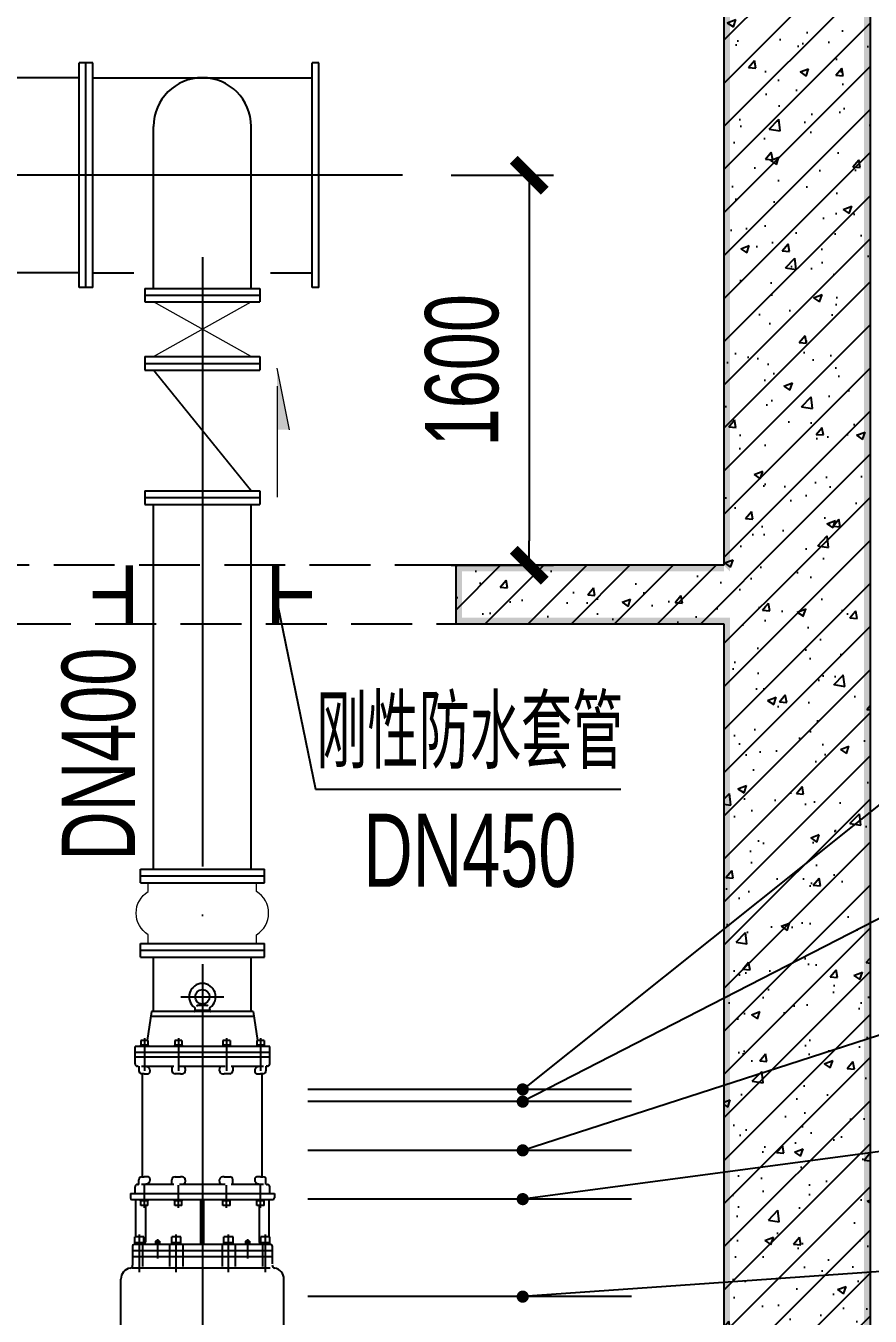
# Model space of a CAD drawing. Extents: x -316592 to 60787, y -138940 to -60306.
# Drawn here: x 3939 to 7403, y -88987 to -83694 of the extents above; entities that cross this region are included whole.
import ezdxf
from ezdxf.enums import TextEntityAlignment as Align

# ---------------------------------------------------------------- set-up
doc = ezdxf.new("R2010")
doc.units = 0
doc.header["$LTSCALE"] = 1000
doc.header["$MEASUREMENT"] = 0
for name, pattern in [('CENTER', [2.9, 2.5, -0.2, 0, -0.2]), ('DASH', [0.35, 0.25, -0.1]), ('DOTE', [2.42, 2, -0.2, 0.02, -0.2])]:
    doc.linetypes.add(name, pattern=pattern)
for name, color, linetype in [('---GPS_废水管_DN', 74, 'Continuous'), ('PUB_HATCH', 246, 'Continuous'), ('PUB_WALL', 9, 'Continuous'), ('QQ', 8, 'Continuous'), ('WALL', 8, 'Continuous'), ('WINDOW', 8, 'Continuous'), ('WP_CENTER', 11, 'CENTER'), ('管道', 4, 'Continuous'), ('设备', 201, 'Continuous')]:
    doc.layers.add(name, color=color, linetype=linetype)
doc.layers.add('S-DIM', color=4, linetype='Continuous', lineweight=15)
doc.styles.add('HZ', font='HZTXT_E.SHX', dxfattribs={"width": 0.7, "bigfont": 'HZTXT.SHX'})
doc.dimstyles.new('LZGPS', dxfattribs={"dimscale": 100, "dimtxt": 3, "dimasz": 1, "dimexe": 1, "dimexo": 2, "dimgap": 1.25, "dimtad": 1, "dimdec": 0, "dimzin": 0, "dimdsep": 46, "dimtxsty": 'HZ', "dimblk": '$dimbk', "dimcen": 2, "dimclrd": 256, "dimclre": 256, "dimazin": 0, "dimtfac": 1, "dimtdec": 0, "dimtix": 1, "dimtmove": 2, "dimatfit": 3, "dimfxl": 0, "dimtolj": 1, "dimtzin": 0, "dimarcsym": 0})
pattern_1 = [(45, (-74754.78, -25657.92), (-88.38835, 88.38835), []), (50, (-74754.78, -25657.92), (358.6301, -31.3761), [37.5, -412.5]), (355, (-74754.78, -25657.92), (-69.3757, 376.0961), [30, -330]), (100.4514, (-74724.9, -25660.54), (289.2547, 344.7198), [31.8701, -350.571]), (46.1842, (-74754.78, -25557.92), (533.6205, -82.7595), [56.25, -618.75]), (96.6356, (-74710.3, -25564.8), (467.3314, 487.059), [47.8051, -525.8565]), (351.1842, (-74754.8, -25557.9), (467.331, 487.0593), [45, -495]), (21, (-74704.78, -25582.92), (298.4535, -201.30945), [37.5, -412.5]), (326, (-74704.78, -25582.92), (121.6577, 362.575), [30, -330]), (71.4514, (-74679.9, -25599.7), (420.1113, 161.2652), [31.8701, -350.571]), (37.5, (-74754.78, -25657.92), (6.07993, 166.44693), [0, -326, 0, -335, 0, -331.25]), (7.5, (-74754.78, -25657.92), (131.53477, 197.20586), [0, -191, 0, -318.5, 0, -126.25]), (327.5, (-74866.28, -25657.92), (266.91122, -11.27744), [0, -125, 0, -390, 0, -517.5]), (317.5, (-74916.28, -25657.92), (291.5931, 50.0525), [0, -162.5, 0, -259, 0, -367.5])]

# ---------------------------------------------------------------- blocks, each defined once
blk = doc.blocks.new('$dimbk')
blk.add_line((0, 0), (-1, 0))
blk.add_lwpolyline([(-0.636, -0.636, 0.45, 0.45, 0), (0.636, 0.636, 0.45, 0.45, 0)], format="xyseb")
blk = doc.blocks.new('*D94')
at = {"layer": '---GPS_废水管_DN', "lineweight": -2}
for p, q in [((5684, -84307), (6104.4, -84307)), ((6004.4, -84407), (6004.4, -85807)), ((5684, -85907), (6104.4, -85907))]:
    blk.add_line(p, q, dxfattribs=at)
at = {"layer": 'Defpoints', "color": 0}
for p in [(5484, -84307), (5484, -85907), (6004.4, -85907)]:
    blk.add_point(p, dxfattribs=at)
at = {"layer": '---GPS_废水管_DN', "lineweight": -2, "xscale": 100, "yscale": 100, "zscale": 100}
for p, rotation in [((6004.4, -84307), 90), ((6004.4, -85907), 270)]:
    blk.add_blockref('$dimbk', p, dxfattribs=dict(at, rotation=rotation))
at = {"layer": '---GPS_废水管_DN', "color": 0, "insert": (5729.4, -85107), "char_height": 300, "attachment_point": 5, "rotation": 90, "style": 'HZ'}
blk.add_mtext('\\A1;1600', dxfattribs=at)

msp = doc.modelspace()

# ---------------------------------------------------------------- hatches: boundary and pattern name
at = {"layer": 'PUB_HATCH'}
h = msp.add_hatch(dxfattribs=at)
h.set_pattern_fill('钢筋混凝土', color=256, scale=50, style=0)
h.set_pattern_definition(pattern_1)
h.paths.add_polyline_path([(7403.2, -80807), (6803.2, -81407), (6803.2, -85907), (6828.2, -85932), (7378.2, -86122), (7403.2, -86147)])
h = msp.add_hatch(dxfattribs=at)
h.set_pattern_fill('钢筋混凝土', color=256, scale=50, style=0)
h.set_pattern_definition(pattern_1)
h.paths.add_polyline_path([(6803.2, -85932), (6803.2, -85907), (5703.7, -85907), (5703.7, -86147), (6803.2, -86147), (6828.2, -86122), (7003.2, -86067)])
h = msp.add_hatch(dxfattribs=at)
h.set_pattern_fill('钢筋混凝土', color=256, scale=50, style=0)
h.set_pattern_definition(pattern_1)
h.paths.add_polyline_path([(7003.2, -86067), (7378.2, -86122), (6828.2, -85932), (6803.2, -85907), (6803.2, -85932)])
h = msp.add_hatch(dxfattribs=at)
h.set_pattern_fill('钢筋混凝土', color=256, scale=50, style=0)
h.set_pattern_definition(pattern_1)
h.paths.add_polyline_path([(7003.2, -86067), (6828.2, -86122), (6803.2, -86147), (6803.2, -89907), (6828.2, -89932), (7003.2, -90007), (7378.2, -89932), (7403.2, -89907), (7403.2, -86147), (7378.2, -86122)])
at = {"layer": 'PUB_WALL'}
for points in [[(7403.2, -80807), (7403.2, -86147), (7378.2, -86122), (7378.2, -80832)], [(6803.2, -81407), (6803.2, -85907), (6828.2, -85932), (6828.2, -81382)], [(6803.2, -85907), (5703.7, -85907), (5728.7, -85932), (6803.2, -85932)], [(5703.7, -85907), (5703.7, -86147), (5728.7, -86122), (5728.7, -85932)], [(5703.7, -86147), (6803.2, -86147), (6828.2, -86122), (5728.7, -86122)], [(6803.2, -86147), (6803.2, -89907), (6828.2, -89932), (6828.2, -86122)], [(7403.2, -86147), (7403.2, -89907), (7378.2, -89932), (7378.2, -86122)]]:
    msp.add_hatch(color=256, dxfattribs=at).paths.add_polyline_path(points)
at = {"layer": 'S-DIM', "ltscale": 20}
msp.add_hatch(color=7, dxfattribs=at).paths.add_polyline_path([(4969.4, -85350.7), (5020, -85350.7), (4969.4, -85098)])

# ---------------------------------------------------------------- linework, layer by layer
at = {"layer": '---GPS_废水管_DN'}
for p, q in [((4963.7, -86027), (5127.4, -86825.8)), ((7556.3, -86796.6), (5977.8, -88057)), ((5127.4, -86825.8), (6379.7, -86825.8)), ((7556.3, -87296.6), (5977.8, -88107)), ((7556.3, -87796.6), (5977.8, -88307)), ((7556.3, -88296.6), (5977.8, -88507)), ((7556.3, -88796.6), (5977.8, -88907))]:
    msp.add_line(p, q, dxfattribs=at)
at = {"layer": '---GPS_废水管_DN', "const_width": 30}
for points in [[(4363.7, -86147), (4363.7, -85907)], [(4963.7, -86147), (4963.7, -85907)], [(4363.7, -86027), (4213.7, -86027)], [(4963.7, -86027), (5113.7, -86027)]]:
    msp.add_lwpolyline(points, dxfattribs=at)
at = {"layer": '---GPS_废水管_DN', "const_width": 25}
for points in [[(5965.3, -88057, 1), (5990.3, -88057, 1)], [(5965.3, -88107, 1), (5990.3, -88107, 1)], [(5965.3, -88307, 1), (5990.3, -88307, 1)], [(5965.3, -88507, 1), (5990.3, -88507, 1)], [(5965.3, -88907, 1), (5990.3, -88907, 1)]]:
    msp.add_lwpolyline(points, format="xyb", close=True, dxfattribs=at)
at = {"layer": 'QQ', "linetype": 'DOTE'}
for p, q in [((6424.1, -88057), (5095.7, -88057)), ((6424.1, -88107), (5095.7, -88107)), ((6424.1, -88307), (5095.7, -88307)), ((6424.1, -88507), (5095.7, -88507)), ((6424.1, -88907), (5095.7, -88907))]:
    msp.add_line(p, q, dxfattribs=at)
at = {"layer": 'S-DIM', "color": 7, "ltscale": 20}
for p, q in [((4863.7, -85051), (4463.7, -84827)), ((4463.7, -85051), (4863.7, -84827)), ((4969.4, -85098), (5020, -85350.7)), ((4971.5, -85627.5), (4971.5, -85172.6))]:
    msp.add_line(p, q, dxfattribs=at)
at = {"layer": 'S-DIM', "color": 7, "ltscale": 20, "const_width": 7.22}
msp.add_lwpolyline([(4863.7, -85601), (4463.7, -85107)], dxfattribs=at)
at = {"layer": 'S-DIM', "color": 7, "ltscale": 20}
for points in [[(4441.5, -87458.1), (4441.5, -87422.5, -0.558663), (4441.5, -87244.9), (4441.5, -87209.2)], [(4885.9, -87458.1), (4885.9, -87422.5, 0.558663), (4885.9, -87244.9), (4885.9, -87209.2)]]:
    msp.add_lwpolyline(points, format="xyb", dxfattribs=at)
at = {"layer": 'WALL'}
for p, q in [((7403.2, -80807), (7403.2, -86147)), ((6803.2, -81407), (6803.2, -85907)), ((6803.2, -85907), (5703.7, -85907)), ((5703.7, -85907), (5703.7, -86147)), ((5703.7, -86147), (6803.2, -86147)), ((6803.2, -86147), (6803.2, -89907)), ((7403.2, -86147), (7403.2, -89907)), ((7403.2, -86147), (7403.2, -86147))]:
    msp.add_line(p, q, dxfattribs=at)
at = {"layer": 'WINDOW', "linetype": 'DASH'}
for p, q in [((5703.7, -85907), (23.7, -85907)), ((23.7, -86147), (5703.7, -86147))]:
    msp.add_line(p, q, dxfattribs=at)
at = {"layer": 'WP_CENTER', "color": 246}
for p, q in [((5484, -84307), (-3949.9, -84307)), ((4663.7, -84642.5), (4663.7, -89440))]:
    msp.add_line(p, q, dxfattribs=at)
at = {"layer": '管道'}
for p, q in [((4213.7, -83846), (4157.7, -83846)), ((4157.7, -84768), (4157.7, -83846)), ((4185.7, -84768), (4185.7, -83846)), ((4213.7, -84768), (4213.7, -83846)), ((5141.7, -83846), (5113.7, -83846)), ((5113.7, -84768), (5113.7, -83846)), ((5141.7, -84768), (5141.7, -83846)), ((4157.7, -83907), (3869.7, -83907)), ((4213.7, -83907), (5113.7, -83907)), ((4463.7, -84771), (4463.7, -84107)), ((4863.7, -84771), (4863.7, -84107)), ((4157.7, -84707), (3869.7, -84707)), ((4213.7, -84707), (4382.9, -84707)), ((4943.3, -84707), (5113.7, -84707)), ((4213.7, -84768), (4157.7, -84768)), ((4427.7, -84771), (4427.7, -84827)), ((4427.7, -84771), (4899.7, -84771)), ((4899.7, -84771), (4899.7, -84827)), ((5141.7, -84768), (5113.7, -84768)), ((4427.7, -84799), (4899.7, -84799)), ((4427.7, -84827), (4899.7, -84827)), ((4427.7, -85051), (4427.7, -85107)), ((4427.7, -85051), (4899.7, -85051)), ((4899.7, -85051), (4899.7, -85107)), ((4427.7, -85079), (4899.7, -85079)), ((4427.7, -85107), (4899.7, -85107)), ((4427.7, -85601), (4427.7, -85657)), ((4427.7, -85601), (4899.7, -85601)), ((4427.7, -85629), (4899.7, -85629)), ((4899.7, -85601), (4899.7, -85657)), ((4427.7, -85657), (4899.7, -85657)), ((4463.7, -87153.2), (4463.7, -85657)), ((4863.7, -87153.2), (4863.7, -85657)), ((4409.5, -87209.2), (4409.5, -87153.2)), ((4409.5, -87153.2), (4917.9, -87153.2)), ((4917.9, -87209.2), (4917.9, -87153.2)), ((4409.5, -87181.2), (4917.9, -87181.2)), ((4409.5, -87209.2), (4917.9, -87209.2)), ((4409.5, -87514.1), (4409.5, -87458.1)), ((4409.5, -87458.1), (4917.9, -87458.1)), ((4409.5, -87486.1), (4917.9, -87486.1)), ((4917.9, -87514.1), (4917.9, -87458.1)), ((4409.5, -87514.1), (4917.9, -87514.1)), ((4463.7, -87738), (4463.7, -87514.1)), ((4863.7, -87738), (4863.7, -87514.1))]:
    msp.add_line(p, q, dxfattribs=at)
for centre, radius, start, end in [((4208.6, -84594.1), 687.1, 89.4349, 89.5759), ((4663.7, -84107), 200, 0, 180)]:
    msp.add_arc(centre, radius, start, end, dxfattribs=at)
at = {"layer": '设备'}
for p, q in [((4575.5, -87677.1), (4752, -87677.1)), ((4455.2, -87738), (4437.6, -87856)), ((4452.5, -87756.7), (4875, -87756.7)), ((4872.2, -87738), (4455.2, -87738)), ((4632.6, -87735.5), (4632.6, -87734.3)), ((4633, -87731.8), (4633.7, -87730.2)), ((4633, -87731.8), (4694.4, -87731.8)), ((4685, -87713.2), (4642.4, -87713.2)), ((4644.2, -87712.4), (4663.7, -87706.9)), ((4663.7, -87706.9), (4683.3, -87712.4)), ((4694.4, -87731.8), (4693.7, -87730.2)), ((4694.8, -87734.3), (4694.8, -87735.5)), ((4872.2, -87738), (4889.9, -87856)), ((4410.6, -87856), (4410.6, -87875.8)), ((4440.4, -87856), (4410.6, -87856)), ((4425.5, -87847.3), (4425.5, -87980.3)), ((4440.4, -87856), (4440.4, -87875.8)), ((4579.9, -87856), (4550.1, -87856)), ((4550.1, -87856), (4550.1, -87875.8)), ((4565, -87847.3), (4565, -87980.3)), ((4579.9, -87856), (4579.9, -87875.8)), ((4747.5, -87856), (4747.5, -87875.8)), ((4777.3, -87856), (4747.5, -87856)), ((4762.4, -87847.3), (4762.4, -87980.3)), ((4777.3, -87856), (4777.3, -87875.8)), ((4887, -87856), (4887, -87875.8)), ((4916.9, -87856), (4887, -87856)), ((4902, -87847.3), (4902, -87980.3)), ((4916.9, -87856), (4916.9, -87875.8)), ((4387.2, -87951.8), (4387.2, -87880.9)), ((4940.2, -87880.9), (4387.2, -87880.9)), ((4940.2, -87905.8), (4387.2, -87905.8)), ((4410.3, -87875.8), (4410.3, -87880.9)), ((4440.6, -87875.8), (4410.3, -87875.8)), ((4422.5, -87880.9), (4425.5, -87875.8)), ((4425.5, -87880.9), (4428.4, -87875.8)), ((4440.6, -87875.8), (4440.6, -87880.9)), ((4580.2, -87875.8), (4549.9, -87875.8)), ((4549.9, -87875.8), (4549.9, -87880.9)), ((4562.1, -87880.9), (4565, -87875.8)), ((4565, -87880.9), (4568, -87875.8)), ((4580.2, -87875.8), (4580.2, -87880.9)), ((4747.2, -87875.8), (4747.2, -87880.9)), ((4777.6, -87875.8), (4747.2, -87875.8)), ((4759.5, -87880.9), (4762.4, -87875.8)), ((4762.4, -87880.9), (4765.3, -87875.8)), ((4777.6, -87875.8), (4777.6, -87880.9)), ((4886.8, -87875.8), (4886.8, -87880.9)), ((4917.1, -87875.8), (4886.8, -87875.8)), ((4899, -87880.9), (4902, -87875.8)), ((4902, -87880.9), (4904.9, -87875.8)), ((4917.1, -87875.8), (4917.1, -87880.9)), ((4940.2, -87951.8), (4940.2, -87880.9)), ((4940.2, -87924.4), (4387.2, -87924.4)), ((4400.7, -87961.7), (4397.2, -87961.7)), ((4402.8, -87961.7), (4402.8, -87980.3)), ((4413.5, -87961.7), (4546, -87961.7)), ((4538.9, -87961.7), (4538.9, -87980.3)), ((4570, -87961.7), (4757.4, -87961.7)), ((4781.4, -87961.7), (4913.9, -87961.7)), ((4788.6, -87961.7), (4788.6, -87980.3)), ((4924.6, -87961.7), (4924.6, -87980.3)), ((4930.3, -87961.7), (4926.7, -87961.7)), ((4424.8, -87992.8), (4415.3, -87992.8)), ((4418.3, -88415.3), (4418.3, -87992.8)), ((4424.8, -87992.8), (4442, -87992.8)), ((4574.3, -87992.8), (4551.3, -87992.8)), ((4574.3, -87992.8), (4581.4, -87992.8)), ((4746, -87992.8), (4753.2, -87992.8)), ((4776.1, -87992.8), (4753.2, -87992.8)), ((4885.4, -87992.8), (4902.7, -87992.8)), ((4912.2, -87992.8), (4902.7, -87992.8)), ((4909.2, -88415.3), (4909.2, -87992.8)), ((4397.2, -88446.4), (4400.7, -88446.4)), ((4402.8, -88446.4), (4402.8, -88427.7)), ((4546, -88446.4), (4413.5, -88446.4)), ((4415.3, -88415.3), (4424.8, -88415.3)), ((4442, -88415.3), (4424.8, -88415.3)), ((4538.9, -88446.4), (4538.9, -88427.7)), ((4551.3, -88415.3), (4574.3, -88415.3)), ((4757.4, -88446.4), (4570, -88446.4)), ((4581.4, -88415.3), (4574.3, -88415.3)), ((4753.2, -88415.3), (4746, -88415.3)), ((4753.2, -88415.3), (4776.1, -88415.3)), ((4913.9, -88446.4), (4781.4, -88446.4)), ((4788.6, -88446.4), (4788.6, -88427.7)), ((4902.7, -88415.3), (4885.4, -88415.3)), ((4902.7, -88415.3), (4912.2, -88415.3)), ((4924.6, -88446.4), (4924.6, -88427.7)), ((4926.7, -88446.4), (4930.3, -88446.4)), ((4368.6, -88483.7), (4368.6, -88502.3)), ((4368.6, -88483.7), (4958.9, -88483.7)), ((4387.2, -88483.7), (4387.2, -88456.3)), ((4425.5, -88542.2), (4425.5, -88450.1)), ((4565, -88542.2), (4565, -88450.1)), ((4762.4, -88542.2), (4762.4, -88450.1)), ((4902, -88542.2), (4902, -88450.1)), ((4940.2, -88483.7), (4940.2, -88456.3)), ((4958.9, -88483.7), (4958.9, -88502.3)), ((4374.8, -88508.5), (4952.7, -88508.5)), ((4390.3, -88661.4), (4390.3, -88508.5)), ((4410.3, -88513.6), (4410.3, -88508.5)), ((4440.6, -88513.6), (4410.3, -88513.6)), ((4410.6, -88533.5), (4410.6, -88513.6)), ((4440.4, -88533.5), (4410.6, -88533.5)), ((4422.5, -88508.5), (4425.5, -88513.6)), ((4425.5, -88508.5), (4428.4, -88513.6)), ((4431.4, -88680), (4431.4, -88533.5)), ((4440.4, -88533.5), (4440.4, -88513.6)), ((4440.6, -88513.6), (4440.6, -88508.5)), ((4549.9, -88513.6), (4549.9, -88508.5)), ((4580.2, -88513.6), (4549.9, -88513.6)), ((4550.1, -88533.5), (4550.1, -88513.6)), ((4579.9, -88533.5), (4550.1, -88533.5)), ((4562.1, -88508.5), (4565, -88513.6)), ((4565, -88508.5), (4568, -88513.6)), ((4579.9, -88533.5), (4579.9, -88513.6)), ((4580.2, -88513.6), (4580.2, -88508.5)), ((4657.5, -88692.4), (4657.5, -88508.5)), ((4669.9, -88692.4), (4669.9, -88508.5)), ((4747.2, -88513.6), (4747.2, -88508.5)), ((4777.6, -88513.6), (4747.2, -88513.6)), ((4747.5, -88533.5), (4747.5, -88513.6)), ((4777.3, -88533.5), (4747.5, -88533.5)), ((4759.5, -88508.5), (4762.4, -88513.6)), ((4762.4, -88508.5), (4765.3, -88513.6)), ((4777.3, -88533.5), (4777.3, -88513.6)), ((4777.6, -88513.6), (4777.6, -88508.5)), ((4886.8, -88513.6), (4886.8, -88508.5)), ((4917.1, -88513.6), (4886.8, -88513.6)), ((4887, -88533.5), (4887, -88513.6)), ((4916.9, -88533.5), (4887, -88533.5)), ((4896, -88533.5), (4896, -88680)), ((4899, -88508.5), (4902, -88513.6)), ((4902, -88508.5), (4904.9, -88513.6)), ((4916.9, -88533.5), (4916.9, -88513.6)), ((4917.1, -88513.6), (4917.1, -88508.5)), ((4937.1, -88661.4), (4937.1, -88508.5)), ((4405.4, -88806.3), (4405.4, -88652.7)), ((4556.7, -88806.3), (4556.7, -88652.7)), ((4770.7, -88806.3), (4770.7, -88652.7)), ((4922, -88806.3), (4922, -88652.7)), ((4377.4, -88698.6), (4377.4, -88777.9)), ((4943.8, -88692.4), (4383.6, -88692.4)), ((4386.6, -88692.4), (4386.6, -88686.2)), ((4424.2, -88686.2), (4386.6, -88686.2)), ((4386.7, -88686.2), (4386.7, -88661.4)), ((4424, -88661.4), (4386.7, -88661.4)), ((4401.8, -88692.4), (4405.4, -88686.2)), ((4405.4, -88692.4), (4409, -88686.2)), ((4417.4, -88692.4), (4417.4, -88783.1)), ((4424, -88686.2), (4424, -88661.4)), ((4424.2, -88692.4), (4424.2, -88686.2)), ((4471.1, -88679.9), (4471.1, -88689.8)), ((4487.3, -88679.9), (4471.1, -88679.9)), ((4487.3, -88689.8), (4471.1, -88689.8)), ((4471.5, -88689.8), (4471.5, -88692.4)), ((4477.7, -88692.4), (4479.2, -88689.8)), ((4479.2, -88671.2), (4479.2, -88750.8)), ((4479.2, -88692.4), (4480.7, -88689.8)), ((4486.8, -88689.8), (4486.8, -88692.4)), ((4487.3, -88679.9), (4487.3, -88689.8)), ((4528.8, -88692.4), (4528.8, -88783.1)), ((4537.9, -88692.4), (4537.9, -88686.2)), ((4575.5, -88686.2), (4537.9, -88686.2)), ((4538.1, -88686.2), (4538.1, -88661.4)), ((4575.3, -88661.4), (4538.1, -88661.4)), ((4553.1, -88692.4), (4556.7, -88686.2)), ((4556.7, -88692.4), (4560.3, -88686.2)), ((4575.3, -88686.2), (4575.3, -88661.4)), ((4575.5, -88692.4), (4575.5, -88686.2)), ((4583, -88692.4), (4583, -88783.1)), ((4744.4, -88692.4), (4744.4, -88783.1)), ((4751.9, -88692.4), (4751.9, -88686.2)), ((4789.5, -88686.2), (4751.9, -88686.2)), ((4752.1, -88686.2), (4752.1, -88661.4)), ((4789.3, -88661.4), (4752.1, -88661.4)), ((4767.1, -88692.4), (4770.7, -88686.2)), ((4770.7, -88692.4), (4774.3, -88686.2)), ((4789.3, -88686.2), (4789.3, -88661.4)), ((4789.5, -88692.4), (4789.5, -88686.2)), ((4798.7, -88692.4), (4798.7, -88783.1)), ((4840.2, -88679.9), (4840.2, -88689.8)), ((4856.3, -88679.9), (4840.2, -88679.9)), ((4856.3, -88689.8), (4840.2, -88689.8)), ((4840.6, -88689.8), (4840.6, -88692.4)), ((4846.7, -88692.4), (4848.3, -88689.8)), ((4848.3, -88671.2), (4848.3, -88750.8)), ((4848.3, -88692.4), (4849.8, -88689.8)), ((4855.9, -88689.8), (4855.9, -88692.4)), ((4856.3, -88679.9), (4856.3, -88689.8)), ((4903.3, -88692.4), (4903.3, -88686.2)), ((4940.8, -88686.2), (4903.3, -88686.2)), ((4903.4, -88686.2), (4903.4, -88661.4)), ((4940.7, -88661.4), (4903.4, -88661.4)), ((4910.1, -88692.4), (4910.1, -88783.1)), ((4918.5, -88692.4), (4922, -88686.2)), ((4922, -88692.4), (4925.6, -88686.2)), ((4940.7, -88686.2), (4940.7, -88661.4)), ((4940.8, -88692.4), (4940.8, -88686.2)), ((4950, -88698.6), (4950, -88772.6)), ((4377.4, -88717.3), (4950, -88717.3)), ((4377.4, -88717.3), (4950, -88717.3)), ((4377.4, -88742.1), (4950, -88742.1)), ((4375.4, -88789.4), (4941.9, -88789.4)), ((4329.4, -89042.3), (4329.4, -88835.3)), ((4998, -89042.3), (4998, -88835.3))]:
    msp.add_line(p, q, dxfattribs=at)
msp.add_circle((4663.7, -87677.1), 29.8, dxfattribs=at)
for centre, radius, start, end in [((4663.7, -87677.1), 54.7, 306.3176, 233.6824), ((4630.2, -87735.5), 2.49, 270, 0), ((4626.9, -87727.2), 7.46, 335.9313, 53.6824), ((4635.1, -87734.3), 2.49, 90, 180), ((4645.8, -87718.4), 6.21, 105.5241, 155.9313), ((4681.6, -87718.4), 6.21, 24.0687, 74.4759), ((4692.3, -87734.3), 2.49, 0, 90), ((4700.5, -87727.2), 7.46, 126.3176, 204.0687), ((4697.3, -87735.5), 2.49, 180, 270), ((4397.2, -87951.8), 9.94, 180, 270), ((4399.6, -87980.3), 18.6, 86.5874, 90), ((4927.8, -87980.3), 18.6, 90, 99.8509), ((4930.3, -87951.8), 9.94, 270, 0), ((4415.3, -87980.3), 12.4, 180, 270), ((4551.3, -87980.3), 12.4, 180, 270), ((4581, -87980.6), 12.2, 271.7077, 1.2495), ((4746.4, -87980.6), 12.2, 178.7505, 268.2923), ((4776.1, -87980.3), 12.4, 270, 0), ((4912.2, -87980.3), 12.4, 270, 0), ((4397.2, -88456.3), 9.94, 90, 180), ((4399.6, -88427.7), 18.6, 270, 279.8509), ((4399.6, -88427.7), 18.6, 270, 273.4121), ((4415.3, -88427.7), 12.4, 90, 180), ((4551.3, -88427.7), 12.4, 90, 180), ((4581, -88427.5), 12.2, 358.7505, 88.2923), ((4746.4, -88427.5), 12.2, 91.7077, 181.2495), ((4776.1, -88427.7), 12.4, 0, 90), ((4912.2, -88427.7), 12.4, 0, 90), ((4927.8, -88427.7), 18.6, 260.1491, 270), ((4927.8, -88427.7), 18.6, 266.5874, 270), ((4930.3, -88456.3), 9.94, 0, 90), ((4374.8, -88502.3), 6.21, 180, 270), ((4952.7, -88502.3), 6.21, 270, 0), ((4383.6, -88698.6), 6.21, 90, 180), ((4419, -88680), 12.4, 294.5892, 359.9889), ((4908.5, -88680), 12.4, 180.0111, 245.4108), ((4943.8, -88698.6), 6.21, 0, 90), ((4375.4, -88835.3), 46, 100.2618, 180), ((4365, -88777.9), 12.4, 280.2618, 0), ((4962.4, -88777.9), 12.4, 180, 259.7382), ((4952, -88835.3), 46, 0, 79.7382)]:
    msp.add_arc(centre, radius, start, end, dxfattribs=at)
for points, knots in [([(4430.3, -87961.7), (4430.9, -87961.7), (4431.4, -87961.7), (4432.6, -87961.9), (4433.1, -87961.9), (4434.3, -87962.2), (4434.9, -87962.3), (4435.9, -87962.7), (4436.5, -87962.9), (4437.5, -87963.4), (4438, -87963.6), (4439, -87964.2), (4439.5, -87964.5), (4440.4, -87965.2), (4440.9, -87965.6), (4441.8, -87966.4), (4442.2, -87966.8), (4443, -87967.6), (4443.3, -87968), (4444.1, -87969), (4444.4, -87969.5), (4445.1, -87970.5), (4445.4, -87971.1), (4445.9, -87972.1), (4446.1, -87972.7), (4446.5, -87973.8), (4446.7, -87974.3), (4447.1, -87975.5), (4447.2, -87976.1), (4447.4, -87977.3), (4447.5, -87978), (4447.6, -87979.2), (4447.6, -87979.8), (4447.6, -87980.3)], [22.261174, 22.261174, 22.261174, 22.261174, 23.657963, 23.657963, 25.054753, 25.054753, 26.451543, 26.451543, 27.848333, 27.848333, 29.242264, 29.242264, 30.636195, 30.636195, 32.030125, 32.030125, 33.424056, 33.424056, 34.813916, 34.813916, 36.203776, 36.203776, 37.593636, 37.593636, 38.983496, 38.983496, 40.369712, 40.369712, 41.755927, 41.755927, 43.142143, 43.142143, 44.528358, 44.528358, 44.528358, 44.528358]), ([(4586.1, -87961.7), (4586.3, -87961.7), (4586.5, -87961.7), (4587, -87961.9), (4587.2, -87961.9), (4587.7, -87962.2), (4587.9, -87962.3), (4588.4, -87962.7), (4588.6, -87962.9), (4589, -87963.4), (4589.2, -87963.6), (4589.6, -87964.2), (4589.9, -87964.5), (4590.3, -87965.2), (4590.4, -87965.6), (4590.8, -87966.4), (4591, -87966.8), (4591.3, -87967.6), (4591.5, -87968), (4591.8, -87969), (4591.9, -87969.5), (4592.2, -87970.5), (4592.3, -87971.1), (4592.5, -87972.1), (4592.6, -87972.7), (4592.8, -87973.8), (4592.9, -87974.3), (4593, -87975.5), (4593.1, -87976.1), (4593.1, -87977.3), (4593.2, -87978), (4593.2, -87979.2), (4593.2, -87979.8), (4593.2, -87980.3)], [22.261174, 22.261174, 22.261174, 22.261174, 23.657963, 23.657963, 25.054753, 25.054753, 26.451543, 26.451543, 27.848333, 27.848333, 29.242264, 29.242264, 30.636195, 30.636195, 32.030125, 32.030125, 33.424056, 33.424056, 34.813916, 34.813916, 36.203776, 36.203776, 37.593636, 37.593636, 38.983496, 38.983496, 40.369712, 40.369712, 41.755927, 41.755927, 43.142143, 43.142143, 44.528358, 44.528358, 44.528358, 44.528358]), ([(4734.2, -87980.3), (4734.2, -87979.8), (4734.2, -87979.2), (4734.3, -87978), (4734.3, -87977.3), (4734.4, -87976.1), (4734.4, -87975.5), (4734.6, -87974.3), (4734.7, -87973.8), (4734.8, -87972.7), (4734.9, -87972.1), (4735.1, -87971.1), (4735.3, -87970.5), (4735.5, -87969.5), (4735.7, -87969), (4736, -87968), (4736.1, -87967.6), (4736.4, -87966.8), (4736.6, -87966.4), (4737, -87965.6), (4737.2, -87965.2), (4737.6, -87964.5), (4737.8, -87964.2), (4738.2, -87963.6), (4738.4, -87963.4), (4738.8, -87962.9), (4739, -87962.7), (4739.5, -87962.3), (4739.7, -87962.2), (4740.2, -87961.9), (4740.4, -87961.9), (4740.9, -87961.7), (4741.1, -87961.7), (4741.4, -87961.7)], [44.528358, 44.528358, 44.528358, 44.528358, 45.914574, 45.914574, 47.30079, 47.30079, 48.687005, 48.687005, 50.073221, 50.073221, 51.463081, 51.463081, 52.852941, 52.852941, 54.242801, 54.242801, 55.632661, 55.632661, 57.026592, 57.026592, 58.420522, 58.420522, 59.814453, 59.814453, 61.208384, 61.208384, 62.605174, 62.605174, 64.001964, 64.001964, 65.398754, 65.398754, 66.795543, 66.795543, 66.795543, 66.795543]), ([(4879.8, -87980.3), (4879.8, -87979.8), (4879.8, -87979.2), (4879.9, -87978), (4880, -87977.3), (4880.2, -87976.1), (4880.4, -87975.5), (4880.7, -87974.3), (4880.9, -87973.8), (4881.3, -87972.7), (4881.5, -87972.1), (4882.1, -87971.1), (4882.4, -87970.5), (4883, -87969.5), (4883.4, -87969), (4884.1, -87968), (4884.5, -87967.6), (4885.2, -87966.8), (4885.6, -87966.4), (4886.5, -87965.6), (4887, -87965.2), (4888, -87964.5), (4888.5, -87964.2), (4889.5, -87963.6), (4890, -87963.4), (4891, -87962.9), (4891.5, -87962.7), (4892.6, -87962.3), (4893.1, -87962.2), (4894.3, -87961.9), (4894.9, -87961.9), (4896, -87961.7), (4896.6, -87961.7), (4897.1, -87961.7)], [44.528358, 44.528358, 44.528358, 44.528358, 45.914574, 45.914574, 47.30079, 47.30079, 48.687005, 48.687005, 50.073221, 50.073221, 51.463081, 51.463081, 52.852941, 52.852941, 54.242801, 54.242801, 55.632661, 55.632661, 57.026592, 57.026592, 58.420522, 58.420522, 59.814453, 59.814453, 61.208384, 61.208384, 62.605174, 62.605174, 64.001964, 64.001964, 65.398754, 65.398754, 66.795543, 66.795543, 66.795543, 66.795543]), ([(4447.6, -87980.3), (4447.6, -87981.1), (4447.6, -87981.9), (4447.5, -87983.5), (4447.3, -87984.3), (4447, -87985.9), (4446.9, -87986.6), (4446.4, -87988), (4446.2, -87988.6), (4445.7, -87989.7), (4445.4, -87990.2), (4444.8, -87991.1), (4444.4, -87991.5), (4443.8, -87992.1), (4443.4, -87992.4), (4442.7, -87992.7), (4442.3, -87992.8), (4442, -87992.8)], [30.159888, 30.159888, 30.159888, 30.159888, 32.043734, 32.043734, 33.927579, 33.927579, 35.811425, 35.811425, 37.69527, 37.69527, 39.583485, 39.583485, 41.4717, 41.4717, 43.359914, 43.359914, 45.248129, 45.248129, 45.248129, 45.248129]), ([(4885.4, -87992.8), (4885.1, -87992.8), (4884.7, -87992.7), (4884, -87992.4), (4883.7, -87992.1), (4883, -87991.5), (4882.7, -87991.1), (4882, -87990.2), (4881.8, -87989.7), (4881.2, -87988.6), (4881, -87988), (4880.6, -87986.6), (4880.4, -87985.9), (4880.1, -87984.3), (4880, -87983.5), (4879.8, -87981.9), (4879.8, -87981.1), (4879.8, -87980.3)], [15.071648, 15.071648, 15.071648, 15.071648, 16.959862, 16.959862, 18.848077, 18.848077, 20.736292, 20.736292, 22.624506, 22.624506, 24.508352, 24.508352, 26.392197, 26.392197, 28.276043, 28.276043, 30.159888, 30.159888, 30.159888, 30.159888]), ([(4447.6, -88427.7), (4447.6, -88428.3), (4447.6, -88428.9), (4447.5, -88430.1), (4447.4, -88430.7), (4447.2, -88432), (4447.1, -88432.6), (4446.7, -88433.8), (4446.5, -88434.3), (4446.1, -88435.4), (4445.9, -88435.9), (4445.4, -88437), (4445.1, -88437.6), (4444.4, -88438.6), (4444.1, -88439.1), (4443.3, -88440), (4443, -88440.5), (4442.2, -88441.3), (4441.8, -88441.7), (4440.9, -88442.5), (4440.4, -88442.9), (4439.5, -88443.6), (4439, -88443.9), (4438, -88444.5), (4437.5, -88444.7), (4436.5, -88445.2), (4435.9, -88445.4), (4434.9, -88445.7), (4434.3, -88445.9), (4433.1, -88446.1), (4432.6, -88446.2), (4431.4, -88446.3), (4430.9, -88446.4), (4430.3, -88446.4)], [44.528358, 44.528358, 44.528358, 44.528358, 45.914574, 45.914574, 47.30079, 47.30079, 48.687005, 48.687005, 50.073221, 50.073221, 51.463081, 51.463081, 52.852941, 52.852941, 54.242801, 54.242801, 55.632661, 55.632661, 57.026592, 57.026592, 58.420522, 58.420522, 59.814453, 59.814453, 61.208384, 61.208384, 62.605174, 62.605174, 64.001964, 64.001964, 65.398754, 65.398754, 66.795543, 66.795543, 66.795543, 66.795543]), ([(4442, -88415.3), (4442.3, -88415.3), (4442.7, -88415.4), (4443.4, -88415.7), (4443.8, -88415.9), (4444.4, -88416.6), (4444.8, -88417), (4445.4, -88417.9), (4445.7, -88418.4), (4446.2, -88419.5), (4446.4, -88420.1), (4446.9, -88421.5), (4447, -88422.2), (4447.3, -88423.7), (4447.5, -88424.5), (4447.6, -88426.1), (4447.6, -88426.9), (4447.6, -88427.7)], [-15.08824, -15.08824, -15.08824, -15.08824, -13.200026, -13.200026, -11.311811, -11.311811, -9.423597, -9.423597, -7.535382, -7.535382, -5.651537, -5.651537, -3.767691, -3.767691, -1.883846, -1.883846, 0, 0, 0, 0]), ([(4593.2, -88427.7), (4593.2, -88428.3), (4593.2, -88428.9), (4593.2, -88430.1), (4593.1, -88430.7), (4593.1, -88432), (4593, -88432.6), (4592.9, -88433.8), (4592.8, -88434.3), (4592.6, -88435.4), (4592.5, -88435.9), (4592.3, -88437), (4592.2, -88437.6), (4591.9, -88438.6), (4591.8, -88439.1), (4591.5, -88440), (4591.3, -88440.5), (4591, -88441.3), (4590.8, -88441.7), (4590.4, -88442.5), (4590.3, -88442.9), (4589.9, -88443.6), (4589.6, -88443.9), (4589.2, -88444.5), (4589, -88444.7), (4588.6, -88445.2), (4588.4, -88445.4), (4587.9, -88445.7), (4587.7, -88445.9), (4587.2, -88446.1), (4587, -88446.2), (4586.5, -88446.3), (4586.3, -88446.4), (4586.1, -88446.4)], [44.528358, 44.528358, 44.528358, 44.528358, 45.914574, 45.914574, 47.30079, 47.30079, 48.687005, 48.687005, 50.073221, 50.073221, 51.463081, 51.463081, 52.852941, 52.852941, 54.242801, 54.242801, 55.632661, 55.632661, 57.026592, 57.026592, 58.420522, 58.420522, 59.814453, 59.814453, 61.208384, 61.208384, 62.605174, 62.605174, 64.001964, 64.001964, 65.398754, 65.398754, 66.795543, 66.795543, 66.795543, 66.795543]), ([(4741.4, -88446.4), (4741.1, -88446.4), (4740.9, -88446.3), (4740.4, -88446.2), (4740.2, -88446.1), (4739.7, -88445.9), (4739.5, -88445.7), (4739, -88445.4), (4738.8, -88445.2), (4738.4, -88444.7), (4738.2, -88444.5), (4737.8, -88443.9), (4737.6, -88443.6), (4737.2, -88442.9), (4737, -88442.5), (4736.6, -88441.7), (4736.4, -88441.3), (4736.1, -88440.5), (4736, -88440), (4735.7, -88439.1), (4735.5, -88438.6), (4735.3, -88437.6), (4735.1, -88437), (4734.9, -88435.9), (4734.8, -88435.4), (4734.7, -88434.3), (4734.6, -88433.8), (4734.4, -88432.6), (4734.4, -88432), (4734.3, -88430.7), (4734.3, -88430.1), (4734.2, -88428.9), (4734.2, -88428.3), (4734.2, -88427.7)], [22.261174, 22.261174, 22.261174, 22.261174, 23.657963, 23.657963, 25.054753, 25.054753, 26.451543, 26.451543, 27.848333, 27.848333, 29.242264, 29.242264, 30.636195, 30.636195, 32.030125, 32.030125, 33.424056, 33.424056, 34.813916, 34.813916, 36.203776, 36.203776, 37.593636, 37.593636, 38.983496, 38.983496, 40.369712, 40.369712, 41.755927, 41.755927, 43.142143, 43.142143, 44.528358, 44.528358, 44.528358, 44.528358]), ([(4879.8, -88427.7), (4879.8, -88426.9), (4879.8, -88426.1), (4880, -88424.5), (4880.1, -88423.7), (4880.4, -88422.2), (4880.6, -88421.5), (4881, -88420.1), (4881.2, -88419.5), (4881.8, -88418.4), (4882, -88417.9), (4882.7, -88417), (4883, -88416.6), (4883.7, -88415.9), (4884, -88415.7), (4884.7, -88415.4), (4885.1, -88415.3), (4885.4, -88415.3)], [0, 0, 0, 0, 1.883846, 1.883846, 3.767691, 3.767691, 5.651537, 5.651537, 7.535382, 7.535382, 9.423597, 9.423597, 11.311811, 11.311811, 13.200026, 13.200026, 15.08824, 15.08824, 15.08824, 15.08824]), ([(4897.1, -88446.4), (4896.6, -88446.4), (4896, -88446.3), (4894.9, -88446.2), (4894.3, -88446.1), (4893.1, -88445.9), (4892.6, -88445.7), (4891.5, -88445.4), (4891, -88445.2), (4890, -88444.7), (4889.5, -88444.5), (4888.5, -88443.9), (4888, -88443.6), (4887, -88442.9), (4886.5, -88442.5), (4885.6, -88441.7), (4885.2, -88441.3), (4884.5, -88440.5), (4884.1, -88440), (4883.4, -88439.1), (4883, -88438.6), (4882.4, -88437.6), (4882.1, -88437), (4881.5, -88435.9), (4881.3, -88435.4), (4880.9, -88434.3), (4880.7, -88433.8), (4880.4, -88432.6), (4880.2, -88432), (4880, -88430.7), (4879.9, -88430.1), (4879.8, -88428.9), (4879.8, -88428.3), (4879.8, -88427.7)], [22.261174, 22.261174, 22.261174, 22.261174, 23.657963, 23.657963, 25.054753, 25.054753, 26.451543, 26.451543, 27.848333, 27.848333, 29.242264, 29.242264, 30.636195, 30.636195, 32.030125, 32.030125, 33.424056, 33.424056, 34.813916, 34.813916, 36.203776, 36.203776, 37.593636, 37.593636, 38.983496, 38.983496, 40.369712, 40.369712, 41.755927, 41.755927, 43.142143, 43.142143, 44.528358, 44.528358, 44.528358, 44.528358])]:
    msp.add_open_spline(points, degree=3, knots=knots, dxfattribs=at)

# ---------------------------------------------------------------- texts
at = {"layer": '---GPS_废水管_DN', "style": 'HZ', "width": 0.7}
msp.add_text('DN400', height=300, rotation=90, dxfattribs=at).set_placement((4236.7, -86681.8), align=Align.MIDDLE)
for s, p in [('刚性防水套管', (5760.9, -86575.8)), ('DN450', (5760.9, -87075.8))]:
    msp.add_text(s, height=300, dxfattribs=at).set_placement(p, align=Align.MIDDLE)

# ---------------------------------------------------------------- dimensions: what is measured, and where the dimension line sits
at = {"layer": '---GPS_废水管_DN'}
dim = msp.add_linear_dim(base=(6004.4, -85907), p1=(5484, -84307), p2=(5484, -85907), angle=90, dimstyle='LZGPS', dxfattribs=at)
dim.commit()
dim.dimension.update_dxf_attribs({"geometry": '*D94', "text_midpoint": (5729.4, -85107)})

doc.saveas('drawing.dxf')
